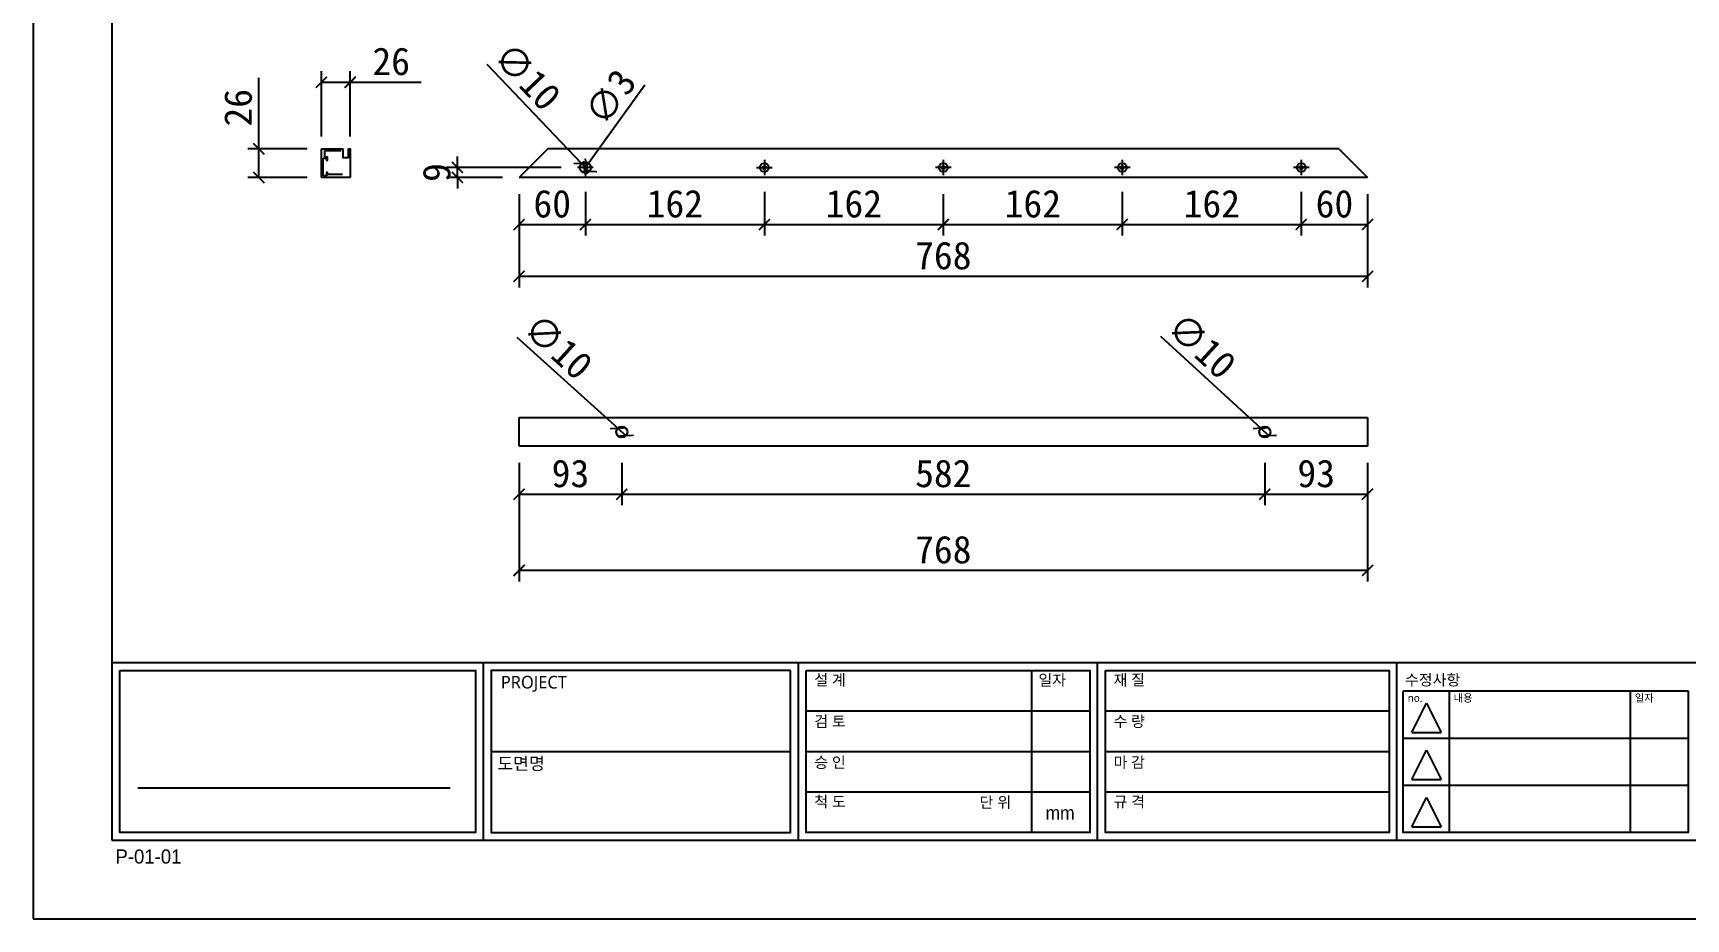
# Model space of a CAD drawing. Header units: millimetres. Extents: x -44117 to 256353, y -2095463 to 65325.
# Drawn here: x -26280 to -24784, y 52396 to 53198 of the extents above; entities that cross this region are included whole.
import ezdxf

# ---------------------------------------------------------------- set-up
doc = ezdxf.new("R2010")
doc.units = ezdxf.units.MM
doc.header["$LTSCALE"] = 10
doc.linetypes.add('CENTER', pattern=[50.8, 31.75, -6.35, 6.35, -6.35])
doc.layers.add('도면층2', color=3, linetype='CENTER')
doc.styles.add('고딕', font='')
doc.styles.get('고딕').set_extended_font_data('HYgtrE')
doc.dimstyles.new('ISO-25', dxfattribs={"dimtxt": 2.5, "dimasz": 2.5, "dimexe": 1, "dimexo": 1, "dimtad": 1, "dimtxsty": 'Standard', "dimblk": 'ARCHTICK', "dimcen": 2.5, "dimadec": 0, "dimazin": 0, "dimtfac": 1, "dimtmove": 0, "dimatfit": 3, "dimfxl": 0, "dimarcsym": 0})

# ---------------------------------------------------------------- blocks, each defined once
blk = doc.blocks.new('A$C2EC13F1B')
at = {"color": 7}
for p, q in [((-3.67, -0.83), (-1.17, 4.17)), ((-1.17, 4.17), (1.33, -0.83))]:
    blk.add_line(p, q, dxfattribs=at)
blk.add_lwpolyline([(-3.67, -0.83), (1.33, -0.83)], dxfattribs=at)
blk = doc.blocks.new('a4 1scale')
at = {"color": 8}
for p, q in [((-15144.83, -4477.05), (-14867.83, -4477.05)), ((-15097.66, -4499.61), (-15097.66, -4477.05)), ((-15057.67, -4499.62), (-15057.67, -4477.06)), ((-15019.68, -4499.62), (-15019.68, -4477.06)), ((-14981.69, -4499.62), (-14981.69, -4477.06)), ((-15028.06, -4478.06), (-15028.06, -4498.62)), ((-14980.9, -4480.63), (-14944.7, -4480.63)), ((-14975.07, -4480.63), (-14975.07, -4498.62)), ((-14952.08, -4480.63), (-14952.08, -4498.62)), ((-15056.67, -4483.2), (-15020.68, -4483.2)), ((-15018.68, -4483.2), (-14982.69, -4483.2)), ((-14980.9, -4486.63), (-14944.7, -4486.63)), ((-15096.66, -4488.33), (-15058.67, -4488.34)), ((-15056.67, -4488.34), (-15020.68, -4488.34)), ((-15018.68, -4488.34), (-14982.69, -4488.34)), ((-15141.53, -4492.95), (-15101.88, -4492.95)), ((-15056.67, -4493.48), (-15020.68, -4493.48)), ((-15018.68, -4493.48), (-14982.69, -4493.48)), ((-14980.9, -4492.63), (-14944.7, -4492.63))]:
    blk.add_line(p, q, dxfattribs=at)
for points in [[(-15154.83, -4509.61), (-14857.83, -4509.61), (-14857.83, -4299.61), (-15154.83, -4299.61)], [(-15144.83, -4499.61), (-14867.83, -4499.61), (-14867.83, -4309.61), (-15144.83, -4309.61)]]:
    blk.add_lwpolyline(points, close=True)
for points in [[(-15143.82, -4478.05), (-15098.66, -4478.05), (-15098.66, -4498.61), (-15143.83, -4498.61)], [(-15058.67, -4478.06), (-15096.66, -4478.05), (-15096.66, -4498.61), (-15058.66, -4498.62)], [(-15056.67, -4478.06), (-15020.68, -4478.06), (-15020.68, -4498.62), (-15056.67, -4498.62)], [(-15018.68, -4478.06), (-14982.69, -4478.06), (-14982.69, -4498.62), (-15018.68, -4498.62)]]:
    blk.add_lwpolyline(points, close=True, dxfattribs=at)
blk.add_lwpolyline([(-14944.7, -4480.63), (-14944.7, -4498.62), (-14980.9, -4498.62), (-14980.9, -4480.63)], dxfattribs=at)
at = {"color": 8, "xscale": 0.7469071166727064, "yscale": 0.7469071166727064, "zscale": 0.7469071166727064}
for p in [(-14977.06, -4485.3), (-14977.06, -4491.3), (-14977.06, -4497.29)]:
    blk.add_blockref('A$C2EC13F1B', p, dxfattribs=at)
at = {"color": 8, "style": '고딕'}
for s, insert, char_height, width, attachment_point in [('{\\fMalgun Gothic|b0|i0|c129|p50;PROJECT}', (-15095.45, -4478.74), 1.6004, 37.4801, 1), ('{\\fMalgun Gothic|b0|i0|c129|p50;설 계}', (-15055.65, -4478.55), 1.4003, 21.6513, 1), ('{\\fGulim|b0|i0|c129|p50;일자}', (-15027.2, -4478.57), 1.4, 24.7824, 1), ('{\\fMalgun Gothic|b0|i0|c129|p50;재 질}', (-15017.66, -4478.55), 1.4003, 21.6513, 1), ('{\\fMalgun Gothic|b0|i0|c129|p50;수정사항}', (-14980.67, -4478.55), 1.4003, 21.6513, 1), ('{\\fMalgun Gothic|b0|i0|c129|p50;no.}', (-14980.32, -4481.07), 0.96, 25.9815, 1), ('{\\fMalgun Gothic|b0|i0|c129|p50;내용}', (-14974.49, -4481.07), 0.96, 25.9815, 1), ('{\\fMalgun Gothic|b0|i0|c129|p50;일자}', (-14951.5, -4481.07), 0.96, 25.9815, 1), ('{\\fMalgun Gothic|b0|i0|c129|p50;검 토}', (-15055.65, -4483.82), 1.4003, 21.6513, 1), ('{\\fMalgun Gothic|b0|i0|c129|p50;수 량}', (-15017.66, -4483.82), 1.4003, 21.6513, 1), ('{\\fMalgun Gothic|b0|i0|c129|p50;도면명}', (-15095.89, -4489.07), 1.6004, 37.4801, 1), ('{\\fMalgun Gothic|b0|i0|c129|p50;승 인}', (-15055.65, -4489.02), 1.4003, 21.6513, 1), ('{\\fMalgun Gothic|b0|i0|c129|p50;마 감}', (-15017.66, -4489.02), 1.4003, 21.6513, 1), ('{\\fMalgun Gothic|b0|i0|c129|p50;척 도 }', (-15055.65, -4494.02), 1.4003, 21.6513, 1), ('{\\fGulim|b0|i0|c129|p50;단 위}', (-15034.68, -4494.09), 1.4003, 21.6513, 1), ('{\\fMalgun Gothic|b0|i0|c129|p50;규 격 }', (-15017.66, -4494.02), 1.4003, 21.6513, 1), ('mm', (-15024.45, -4496.13), 1.7, 15.2516, 5), ('{\\C8;P-01-01}', (-15144.37, -4500.78), 1.8004, 27.0059, 1)]:
    blk.add_mtext(s, dxfattribs=dict(at, insert=insert, char_height=char_height, width=width, attachment_point=attachment_point))
blk = doc.blocks.new('_ArchTick')
at = {"color": 0, "linetype": 'ByBlock', "const_width": 0.15}
blk.add_lwpolyline([(-0.5, -0.5), (0.5, 0.5)], dxfattribs=at)
blk = doc.blocks.new('*D1216')
at = {"color": 0, "lineweight": -2}
for p, q in [((-25840.2, 53052.5), (-25840.2, 52968)), ((-25072.2, 53052.5), (-25072.2, 52968)), ((-25840.2, 52978), (-25072.2, 52978))]:
    blk.add_line(p, q, dxfattribs=at)
at = {"layer": 'Defpoints', "color": 0}
for p in [(-25840.2, 53067.5), (-25072.2, 53067.5), (-25072.2, 52978)]:
    blk.add_point(p, dxfattribs=at)
at = {"color": 0, "lineweight": -2, "xscale": 10, "yscale": 10, "zscale": 10, "rotation": 180}
blk.add_blockref('_ArchTick', (-25840.2, 52978), dxfattribs=at)
at = {"color": 0, "lineweight": -2, "xscale": 10, "yscale": 10, "zscale": 10}
blk.add_blockref('_ArchTick', (-25072.2, 52978), dxfattribs=at)
at = {"color": 0, "insert": (-25456.2, 52996.7), "char_height": 25, "attachment_point": 5}
blk.add_mtext('768', dxfattribs=at)
blk = doc.blocks.new('*D1217')
at = {"color": 0, "lineweight": -2}
for p, q in [((-25896, 53076.5), (-25896, 53086.5)), ((-25802.2, 53076.5), (-25906, 53076.5)), ((-25855.2, 53067.5), (-25906, 53067.5)), ((-25896, 53067.5), (-25896, 53076.5)), ((-25896, 53067.5), (-25896, 53057.5))]:
    blk.add_line(p, q, dxfattribs=at)
at = {"layer": 'Defpoints', "color": 0}
for p in [(-25896, 53076.5), (-25840.2, 53067.5), (-25787.2, 53076.5)]:
    blk.add_point(p, dxfattribs=at)
at = {"color": 0, "lineweight": -2, "xscale": 10, "yscale": 10, "zscale": 10}
for p, rotation in [((-25896, 53076.5), 270), ((-25896, 53067.5), 90)]:
    blk.add_blockref('_ArchTick', p, dxfattribs=dict(at, rotation=rotation))
at = {"color": 0, "insert": (-25914.7, 53072), "char_height": 25, "attachment_point": 5, "rotation": 90}
blk.add_mtext('9', dxfattribs=at)
blk = doc.blocks.new('*D1218')
at = {"color": 0, "lineweight": -2}
for p, q in [((-25726.4, 53151.2), (-25779.3, 53077.7)), ((-25781.1, 53075.3), (-25779.3, 53077.7)), ((-25781.1, 53075.3), (-25781.1, 53075.3))]:
    blk.add_line(p, q, dxfattribs=at)
at = {"layer": 'Defpoints', "color": 0}
for p in [(-25781.1, 53075.3), (-25779.3, 53077.7)]:
    blk.add_point(p, dxfattribs=at)
at = {"color": 0, "lineweight": -2, "xscale": 10, "yscale": 10, "zscale": 10}
for p, rotation in [((-25781.1, 53075.3), 54.24918375229984), ((-25779.3, 53077.7), 234.2491837522999)]:
    blk.add_blockref('_ArchTick', p, dxfattribs=dict(at, rotation=rotation))
at = {"color": 0, "insert": (-25757.5, 53140.2), "char_height": 25, "attachment_point": 5, "rotation": 54.2492}
blk.add_mtext('∅3', dxfattribs=at)
blk = doc.blocks.new('*D1219')
at = {"color": 0, "lineweight": -2}
for p, q in [((-25840.2, 53052.5), (-25840.2, 53014.9)), ((-25780.2, 53054.5), (-25780.2, 53014.9)), ((-25840.2, 53024.9), (-25780.2, 53024.9))]:
    blk.add_line(p, q, dxfattribs=at)
at = {"layer": 'Defpoints', "color": 0}
for p in [(-25840.2, 53067.5), (-25780.2, 53069.5), (-25780.2, 53024.9)]:
    blk.add_point(p, dxfattribs=at)
at = {"color": 0, "lineweight": -2, "xscale": 10, "yscale": 10, "zscale": 10, "rotation": 180}
blk.add_blockref('_ArchTick', (-25840.2, 53024.9), dxfattribs=at)
at = {"color": 0, "lineweight": -2, "xscale": 10, "yscale": 10, "zscale": 10}
blk.add_blockref('_ArchTick', (-25780.2, 53024.9), dxfattribs=at)
at = {"color": 0, "insert": (-25810.2, 53043.6), "char_height": 25, "attachment_point": 5}
blk.add_mtext('60', dxfattribs=at)
blk = doc.blocks.new('*D1220')
at = {"color": 0, "lineweight": -2}
for p, q in [((-25780.2, 53054.5), (-25780.2, 53014.9)), ((-25618.2, 53054.5), (-25618.2, 53014.9)), ((-25780.2, 53024.9), (-25618.2, 53024.9))]:
    blk.add_line(p, q, dxfattribs=at)
at = {"layer": 'Defpoints', "color": 0}
for p in [(-25780.2, 53069.5), (-25618.2, 53069.5), (-25618.2, 53024.9)]:
    blk.add_point(p, dxfattribs=at)
at = {"color": 0, "lineweight": -2, "xscale": 10, "yscale": 10, "zscale": 10, "rotation": 180}
blk.add_blockref('_ArchTick', (-25780.2, 53024.9), dxfattribs=at)
at = {"color": 0, "lineweight": -2, "xscale": 10, "yscale": 10, "zscale": 10}
blk.add_blockref('_ArchTick', (-25618.2, 53024.9), dxfattribs=at)
at = {"color": 0, "insert": (-25699.2, 53043.6), "char_height": 25, "attachment_point": 5}
blk.add_mtext('162', dxfattribs=at)
blk = doc.blocks.new('*D1221')
at = {"color": 0, "lineweight": -2}
for p, q in [((-25618.2, 53054.5), (-25618.2, 53014.9)), ((-25456.2, 53052.5), (-25456.2, 53014.9)), ((-25618.2, 53024.9), (-25456.2, 53024.9))]:
    blk.add_line(p, q, dxfattribs=at)
at = {"layer": 'Defpoints', "color": 0}
for p in [(-25618.2, 53069.5), (-25456.2, 53067.5), (-25456.2, 53024.9)]:
    blk.add_point(p, dxfattribs=at)
at = {"color": 0, "lineweight": -2, "xscale": 10, "yscale": 10, "zscale": 10, "rotation": 180}
blk.add_blockref('_ArchTick', (-25618.2, 53024.9), dxfattribs=at)
at = {"color": 0, "lineweight": -2, "xscale": 10, "yscale": 10, "zscale": 10}
blk.add_blockref('_ArchTick', (-25456.2, 53024.9), dxfattribs=at)
at = {"color": 0, "insert": (-25537.2, 53043.6), "char_height": 25, "attachment_point": 5}
blk.add_mtext('162', dxfattribs=at)
blk = doc.blocks.new('*D1222')
at = {"color": 0, "lineweight": -2}
for p, q in [((-25456.2, 53052.5), (-25456.2, 53014.9)), ((-25294.2, 53054.5), (-25294.2, 53014.9)), ((-25456.2, 53024.9), (-25294.2, 53024.9))]:
    blk.add_line(p, q, dxfattribs=at)
at = {"layer": 'Defpoints', "color": 0}
for p in [(-25456.2, 53067.5), (-25294.2, 53069.5), (-25294.2, 53024.9)]:
    blk.add_point(p, dxfattribs=at)
at = {"color": 0, "lineweight": -2, "xscale": 10, "yscale": 10, "zscale": 10, "rotation": 180}
blk.add_blockref('_ArchTick', (-25456.2, 53024.9), dxfattribs=at)
at = {"color": 0, "lineweight": -2, "xscale": 10, "yscale": 10, "zscale": 10}
blk.add_blockref('_ArchTick', (-25294.2, 53024.9), dxfattribs=at)
at = {"color": 0, "insert": (-25375.2, 53043.6), "char_height": 25, "attachment_point": 5}
blk.add_mtext('162', dxfattribs=at)
blk = doc.blocks.new('*D1223')
at = {"color": 0, "lineweight": -2}
for p, q in [((-25294.2, 53054.5), (-25294.2, 53014.9)), ((-25132.2, 53054.5), (-25132.2, 53014.9)), ((-25294.2, 53024.9), (-25132.2, 53024.9))]:
    blk.add_line(p, q, dxfattribs=at)
at = {"layer": 'Defpoints', "color": 0}
for p in [(-25294.2, 53069.5), (-25132.2, 53069.5), (-25132.2, 53024.9)]:
    blk.add_point(p, dxfattribs=at)
at = {"color": 0, "lineweight": -2, "xscale": 10, "yscale": 10, "zscale": 10, "rotation": 180}
blk.add_blockref('_ArchTick', (-25294.2, 53024.9), dxfattribs=at)
at = {"color": 0, "lineweight": -2, "xscale": 10, "yscale": 10, "zscale": 10}
blk.add_blockref('_ArchTick', (-25132.2, 53024.9), dxfattribs=at)
at = {"color": 0, "insert": (-25213.2, 53043.6), "char_height": 25, "attachment_point": 5}
blk.add_mtext('162', dxfattribs=at)
blk = doc.blocks.new('*D1224')
at = {"color": 0, "lineweight": -2}
for p, q in [((-25132.2, 53054.5), (-25132.2, 53014.9)), ((-25072.2, 53052.5), (-25072.2, 53014.9)), ((-25132.2, 53024.9), (-25072.2, 53024.9))]:
    blk.add_line(p, q, dxfattribs=at)
at = {"layer": 'Defpoints', "color": 0}
for p in [(-25132.2, 53069.5), (-25072.2, 53067.5), (-25072.2, 53024.9)]:
    blk.add_point(p, dxfattribs=at)
at = {"color": 0, "lineweight": -2, "xscale": 10, "yscale": 10, "zscale": 10, "rotation": 180}
blk.add_blockref('_ArchTick', (-25132.2, 53024.9), dxfattribs=at)
at = {"color": 0, "lineweight": -2, "xscale": 10, "yscale": 10, "zscale": 10}
blk.add_blockref('_ArchTick', (-25072.2, 53024.9), dxfattribs=at)
at = {"color": 0, "insert": (-25102.2, 53043.6), "char_height": 25, "attachment_point": 5}
blk.add_mtext('60', dxfattribs=at)
blk = doc.blocks.new('*D1225')
at = {"color": 0, "lineweight": -2}
for p, q in [((-25842.1, 52922.8), (-25750.9, 52840.4)), ((-25743.5, 52833.7), (-25750.9, 52840.4)), ((-25743.5, 52833.7), (-25743.5, 52833.7))]:
    blk.add_line(p, q, dxfattribs=at)
at = {"layer": 'Defpoints', "color": 0}
for p in [(-25750.9, 52840.4), (-25743.5, 52833.7)]:
    blk.add_point(p, dxfattribs=at)
at = {"color": 0, "lineweight": -2, "xscale": 10, "yscale": 10, "zscale": 10}
for p, rotation in [((-25750.9, 52840.4), 317.9082492813092), ((-25743.5, 52833.7), 137.9082492813092)]:
    blk.add_blockref('_ArchTick', p, dxfattribs=dict(at, rotation=rotation))
at = {"color": 0, "insert": (-25804.8, 52914.4), "char_height": 25, "attachment_point": 5, "rotation": 317.9082}
blk.add_mtext('∅10', dxfattribs=at)
blk = doc.blocks.new('*D1226')
at = {"color": 0, "lineweight": -2}
for p, q in [((-25259.6, 52923.9), (-25168.9, 52840.5)), ((-25161.5, 52833.7), (-25168.9, 52840.5)), ((-25161.5, 52833.7), (-25161.5, 52833.7))]:
    blk.add_line(p, q, dxfattribs=at)
at = {"layer": 'Defpoints', "color": 0}
for p in [(-25168.9, 52840.5), (-25161.5, 52833.7)]:
    blk.add_point(p, dxfattribs=at)
at = {"color": 0, "lineweight": -2, "xscale": 10, "yscale": 10, "zscale": 10}
for p, rotation in [((-25168.9, 52840.5), 317.3761556433736), ((-25161.5, 52833.7), 137.3761556433736)]:
    blk.add_blockref('_ArchTick', p, dxfattribs=dict(at, rotation=rotation))
at = {"color": 0, "insert": (-25222.3, 52915.1), "char_height": 25, "attachment_point": 5, "rotation": 317.3762}
blk.add_mtext('∅10', dxfattribs=at)
blk = doc.blocks.new('*D1227')
at = {"color": 0, "lineweight": -2}
for p, q in [((-25840.2, 52809.1), (-25840.2, 52770.7)), ((-25747.2, 52809.1), (-25747.2, 52770.7)), ((-25840.2, 52780.7), (-25747.2, 52780.7))]:
    blk.add_line(p, q, dxfattribs=at)
at = {"layer": 'Defpoints', "color": 0}
for p in [(-25840.2, 52824.1), (-25747.2, 52824.1), (-25747.2, 52780.7)]:
    blk.add_point(p, dxfattribs=at)
at = {"color": 0, "lineweight": -2, "xscale": 10, "yscale": 10, "zscale": 10, "rotation": 180}
blk.add_blockref('_ArchTick', (-25840.2, 52780.7), dxfattribs=at)
at = {"color": 0, "lineweight": -2, "xscale": 10, "yscale": 10, "zscale": 10}
blk.add_blockref('_ArchTick', (-25747.2, 52780.7), dxfattribs=at)
at = {"color": 0, "insert": (-25793.7, 52799.4), "char_height": 25, "attachment_point": 5}
blk.add_mtext('93', dxfattribs=at)
blk = doc.blocks.new('*D1212')
at = {"color": 0, "lineweight": -2}
for p, q in [((-25747.2, 52809.1), (-25747.2, 52770.7)), ((-25165.2, 52809.1), (-25165.2, 52770.7)), ((-25747.2, 52780.7), (-25165.2, 52780.7))]:
    blk.add_line(p, q, dxfattribs=at)
at = {"layer": 'Defpoints', "color": 0}
for p in [(-25747.2, 52824.1), (-25165.2, 52824.1), (-25165.2, 52780.7)]:
    blk.add_point(p, dxfattribs=at)
at = {"color": 0, "lineweight": -2, "xscale": 10, "yscale": 10, "zscale": 10, "rotation": 180}
blk.add_blockref('_ArchTick', (-25747.2, 52780.7), dxfattribs=at)
at = {"color": 0, "lineweight": -2, "xscale": 10, "yscale": 10, "zscale": 10}
blk.add_blockref('_ArchTick', (-25165.2, 52780.7), dxfattribs=at)
at = {"color": 0, "insert": (-25456.2, 52799.4), "char_height": 25, "attachment_point": 5}
blk.add_mtext('582', dxfattribs=at)
blk = doc.blocks.new('*D1228')
at = {"color": 0, "lineweight": -2}
for p, q in [((-25165.2, 52809.1), (-25165.2, 52770.7)), ((-25072.2, 52809.1), (-25072.2, 52770.7)), ((-25165.2, 52780.7), (-25072.2, 52780.7))]:
    blk.add_line(p, q, dxfattribs=at)
at = {"layer": 'Defpoints', "color": 0}
for p in [(-25165.2, 52824.1), (-25072.2, 52824.1), (-25072.2, 52780.7)]:
    blk.add_point(p, dxfattribs=at)
at = {"color": 0, "lineweight": -2, "xscale": 10, "yscale": 10, "zscale": 10, "rotation": 180}
blk.add_blockref('_ArchTick', (-25165.2, 52780.7), dxfattribs=at)
at = {"color": 0, "lineweight": -2, "xscale": 10, "yscale": 10, "zscale": 10}
blk.add_blockref('_ArchTick', (-25072.2, 52780.7), dxfattribs=at)
at = {"color": 0, "insert": (-25118.7, 52799.4), "char_height": 25, "attachment_point": 5}
blk.add_mtext('93', dxfattribs=at)
blk = doc.blocks.new('*D1213')
at = {"color": 0, "lineweight": -2}
for p, q in [((-25840.2, 52809.1), (-25840.2, 52701.7)), ((-25072.2, 52809.1), (-25072.2, 52701.7)), ((-25072.2, 52711.7), (-25840.2, 52711.7))]:
    blk.add_line(p, q, dxfattribs=at)
at = {"layer": 'Defpoints', "color": 0}
for p in [(-25840.2, 52824.1), (-25072.2, 52824.1), (-25840.2, 52711.7)]:
    blk.add_point(p, dxfattribs=at)
at = {"color": 0, "lineweight": -2, "xscale": 10, "yscale": 10, "zscale": 10, "rotation": 180}
blk.add_blockref('_ArchTick', (-25840.2, 52711.7), dxfattribs=at)
at = {"color": 0, "lineweight": -2, "xscale": 10, "yscale": 10, "zscale": 10}
blk.add_blockref('_ArchTick', (-25072.2, 52711.7), dxfattribs=at)
at = {"color": 0, "insert": (-25456.2, 52730.4), "char_height": 25, "attachment_point": 5}
blk.add_mtext('768', dxfattribs=at)
blk = doc.blocks.new('*D1229')
at = {"color": 0, "lineweight": -2}
for p, q in [((-25869.3, 53170.1), (-25783.7, 53080.1)), ((-25776.8, 53072.9), (-25783.7, 53080.1)), ((-25776.8, 53072.9), (-25776.8, 53072.9))]:
    blk.add_line(p, q, dxfattribs=at)
at = {"layer": 'Defpoints', "color": 0}
for p in [(-25783.7, 53080.1), (-25776.8, 53072.9)]:
    blk.add_point(p, dxfattribs=at)
at = {"color": 0, "lineweight": -2, "xscale": 10, "yscale": 10, "zscale": 10}
for p, rotation in [((-25783.7, 53080.1), 313.5871603324286), ((-25776.8, 53072.9), 133.5871603324286)]:
    blk.add_blockref('_ArchTick', p, dxfattribs=dict(at, rotation=rotation))
at = {"color": 0, "insert": (-25832.7, 53158.9), "char_height": 25, "attachment_point": 5, "rotation": 313.5872}
blk.add_mtext('∅10', dxfattribs=at)
blk = doc.blocks.new('*D1214')
at = {"color": 0, "lineweight": -2}
for p, q in [((-26075.7, 53093.5), (-26075.7, 53157.7)), ((-26032, 53093.5), (-26085.7, 53093.5)), ((-26075.7, 53067.5), (-26075.7, 53093.5)), ((-26032, 53067.5), (-26085.7, 53067.5))]:
    blk.add_line(p, q, dxfattribs=at)
at = {"layer": 'Defpoints', "color": 0}
for p in [(-26075.7, 53093.5), (-26017, 53093.5), (-26017, 53067.5)]:
    blk.add_point(p, dxfattribs=at)
at = {"color": 0, "lineweight": -2, "xscale": 10, "yscale": 10, "zscale": 10}
for p, rotation in [((-26075.7, 53093.5), 90), ((-26075.7, 53067.5), 270)]:
    blk.add_blockref('_ArchTick', p, dxfattribs=dict(at, rotation=rotation))
at = {"color": 0, "insert": (-26094.4, 53130.6), "char_height": 25, "attachment_point": 5, "rotation": 90}
blk.add_mtext('26', dxfattribs=at)
blk = doc.blocks.new('*D1215')
at = {"color": 0, "lineweight": -2}
for p, q in [((-26019, 53104.5), (-26019, 53163.7)), ((-25993, 53104.5), (-25993, 53163.7)), ((-26019, 53153.7), (-25993, 53153.7)), ((-25993, 53153.7), (-25928.8, 53153.7))]:
    blk.add_line(p, q, dxfattribs=at)
at = {"layer": 'Defpoints', "color": 0}
for p in [(-25993, 53153.7), (-26019, 53089.5), (-25993, 53089.5)]:
    blk.add_point(p, dxfattribs=at)
at = {"color": 0, "lineweight": -2, "xscale": 10, "yscale": 10, "zscale": 10, "rotation": 180}
blk.add_blockref('_ArchTick', (-26019, 53153.7), dxfattribs=at)
at = {"color": 0, "lineweight": -2, "xscale": 10, "yscale": 10, "zscale": 10}
blk.add_blockref('_ArchTick', (-25993, 53153.7), dxfattribs=at)
at = {"color": 0, "insert": (-25955.9, 53172.5), "char_height": 25, "attachment_point": 5}
blk.add_mtext('26', dxfattribs=at)

msp = doc.modelspace()

# ---------------------------------------------------------------- linework, layer by layer
for p, q in [((-26017.50875, 53068.99934), (-26017.50875, 53084.99934)), ((-26017.50875, 53084.99934), (-26014.50875, 53084.99934)), ((-26016.00875, 53085.99934), (-26016.00875, 53091.99934)), ((-26016.00875, 53091.99934), (-26001.20875, 53091.99934)), ((-26013.80875, 53085.99934), (-26016.00875, 53085.99934)), ((-26014.50875, 53084.99934), (-26014.50875, 53083.29934)), ((-26014.20875, 53082.99934), (-26013.80875, 53082.99934)), ((-26013.50875, 53083.29934), (-26013.50875, 53085.69934)), ((-25814.2033, 53093.49934), (-25840.2033, 53067.49934)), ((-25098.2033, 53093.49934), (-25814.2033, 53093.49934)), ((-25098.2033, 53093.49934), (-25072.2033, 53067.49934)), ((-26014.50875, 53068.99934), (-26017.50875, 53068.99934)), ((-26014.50875, 53071.69934), (-26014.50875, 53068.99934)), ((-26013.80875, 53071.99934), (-26014.20875, 53071.99934)), ((-26013.50875, 53070.49934), (-26013.50875, 53071.69934)), ((-26013.50875, 53070.49934), (-26000.00875, 53070.49934)), ((-25072.2033, 53067.49934), (-25840.2033, 53067.49934)), ((-25840.2033, 52850.08763), (-25072.2033, 52850.08763)), ((-25840.2033, 52824.08763), (-25840.2033, 52850.08763)), ((-25072.2033, 52850.08763), (-25072.2033, 52824.08763)), ((-25072.2033, 52824.08763), (-25840.2033, 52824.08763))]:
    msp.add_line(p, q)
msp.add_lwpolyline([(-25994.50888, 53093.19934, -0.4142135624), (-25994.20888, 53093.49934), (-25993.30875, 53093.49934, -0.4142135624), (-25993.00875, 53093.19934), (-25993.00875, 53067.99934, -0.4142135624), (-25993.50875, 53067.49934), (-26018.50875, 53067.49934, -0.4142135624), (-26019.00875, 53067.99934), (-26019.00875, 53092.99934, -0.4142135624), (-26018.50875, 53093.49934), (-26000.20875, 53093.49934, -0.4142135624), (-25999.70875, 53092.99934), (-25999.70875, 53085.49934), (-25994.50875, 53085.49934), (-25994.50875, 53093.19934)], format="xyb")
for centre, radius in [((-25780.2033, 53076.49934), 5), ((-25618.2033, 53076.49934), 4), ((-25456.2033, 53076.49934), 4), ((-25294.2033, 53076.49934), 4), ((-25132.2033, 53076.49934), 4), ((-25780.2033, 53076.49934), 1.5), ((-25618.2033, 53076.49934), 1.5), ((-25456.2033, 53076.49934), 1.5), ((-25294.2033, 53076.49934), 1.5), ((-25132.2033, 53076.49934), 1.5), ((-25747.2033, 52837.08763), 5), ((-25165.2033, 52837.08763), 5)]:
    msp.add_circle(centre, radius)
for centre, start, end in [((-26014.20875, 53083.29934), 180, 270), ((-26013.80875, 53085.69934), 0, 90), ((-26013.80875, 53083.29934), 270, 0), ((-26014.20875, 53071.69934), 90, 180), ((-26013.80875, 53071.69934), 0, 90)]:
    msp.add_arc(centre, 0.3, start, end)
at = {"layer": '도면층2'}
for p, q in [((-25780.2033, 53083.49934), (-25780.2033, 53069.49934)), ((-25618.2033, 53083.49934), (-25618.2033, 53069.49934)), ((-25456.2033, 53083.49934), (-25456.2033, 53069.49934)), ((-25294.2033, 53083.49934), (-25294.2033, 53069.49934)), ((-25132.2033, 53083.49934), (-25132.2033, 53069.49934)), ((-25773.2033, 53076.49934), (-25787.2033, 53076.49934)), ((-25625.2033, 53076.49934), (-25611.2033, 53076.49934)), ((-25449.2033, 53076.49934), (-25463.2033, 53076.49934)), ((-25287.2033, 53076.49934), (-25301.2033, 53076.49934)), ((-25125.2033, 53076.49934), (-25139.2033, 53076.49934))]:
    msp.add_line(p, q, dxfattribs=at)

# ---------------------------------------------------------------- block references
at = {"color": 1, "xscale": 7.1296875, "yscale": 7.1296875, "zscale": 7.1296875}
msp.add_blockref('a4 1scale', (81769.10972, 84548.2525), dxfattribs=at)

# ---------------------------------------------------------------- dimensions: what is measured, and where the dimension line sits
for base, p1, p2, picture, middle in [((-25993.00875, 53153.70814), (-26019.00875, 53089.46068), (-25993.00875, 53089.46068), '*D1215', (-25955.92542, 53172.45814)), ((-25780.2033, 53024.89467), (-25840.2033, 53067.49934), (-25780.2033, 53069.49934), '*D1219', (-25810.2033, 53043.64467)), ((-25072.2033, 52977.97626), (-25840.2033, 53067.49934), (-25072.2033, 53067.49934), '*D1216', (-25456.2033, 52996.72626)), ((-25618.2033, 53024.89467), (-25780.2033, 53069.49934), (-25618.2033, 53069.49934), '*D1220', (-25699.2033, 53043.64467)), ((-25456.2033, 53024.89467), (-25618.2033, 53069.49934), (-25456.2033, 53067.49934), '*D1221', (-25537.2033, 53043.64467)), ((-25294.2033, 53024.89467), (-25456.2033, 53067.49934), (-25294.2033, 53069.49934), '*D1222', (-25375.2033, 53043.64467)), ((-25132.2033, 53024.89467), (-25294.2033, 53069.49934), (-25132.2033, 53069.49934), '*D1223', (-25213.2033, 53043.64467)), ((-25072.2033, 53024.89467), (-25132.2033, 53069.49934), (-25072.2033, 53067.49934), '*D1224', (-25102.2033, 53043.64467)), ((-25747.2033, 52780.67193), (-25840.2033, 52824.08763), (-25747.2033, 52824.08763), '*D1227', (-25793.7033, 52799.42193)), ((-25840.2033, 52711.65129), (-25072.2033, 52824.08763), (-25840.2033, 52824.08763), '*D1213', (-25456.2033, 52730.40129)), ((-25165.2033, 52780.67193), (-25747.2033, 52824.08763), (-25165.2033, 52824.08763), '*D1212', (-25456.2033, 52799.42193)), ((-25072.2033, 52780.67193), (-25165.2033, 52824.08763), (-25072.2033, 52824.08763), '*D1228', (-25118.7033, 52799.42193))]:
    dim = msp.add_linear_dim(base=base, p1=p1, p2=p2, dimstyle='ISO-25', override={"dimscale": 10, "dimasz": 1, "dimexo": 1.5})
    dim.commit()
    dim.dimension.update_dxf_attribs({"geometry": picture, "text_midpoint": middle})
for p1, p2, picture, middle in [((-25776.75602, 53072.8777), (-25783.65059, 53080.12097), '*D1229', (-25846.30459, 53145.94368)), ((-25781.07969, 53075.28199), (-25779.32691, 53077.71669), '*D1218', (-25742.23685, 53129.23649)), ((-25743.49294, 52833.73603), (-25750.91366, 52840.43923), '*D1225', (-25817.38283, 52900.48135)), ((-25161.52423, 52833.70172), (-25168.88238, 52840.47354), '*D1226', (-25235.02922, 52901.3495))]:
    dim = msp.add_diameter_dim_2p(p1=p1, p2=p2, dimstyle='ISO-25', override={"dimscale": 10, "dimasz": 1, "dimexo": 1.5})
    dim.commit()
    dim.dimension.update_dxf_attribs({"geometry": picture, "text_midpoint": middle, "dimtype": 163})
dim = msp.add_linear_dim(base=(-26075.69607, 53093.49934), p1=(-26016.96412, 53067.49934), p2=(-26016.96412, 53093.49934), angle=270, dimstyle='ISO-25', override={"dimscale": 10, "dimasz": 1, "dimexo": 1.5})
dim.commit()
dim.dimension.update_dxf_attribs({"geometry": '*D1214', "text_midpoint": (-26094.44607, 53130.58267)})
dim = msp.add_linear_dim(base=(-25895.99537, 53076.49934), p1=(-25840.2033, 53067.49934), p2=(-25787.2033, 53076.49934), angle=270, dimstyle='ISO-25', override={"dimscale": 10, "dimasz": 1, "dimexo": 1.5})
dim.commit()
dim.dimension.update_dxf_attribs({"geometry": '*D1217', "text_midpoint": (-25895.99537, 53071.99934), "dimtype": 160})

doc.saveas('drawing.dxf')
